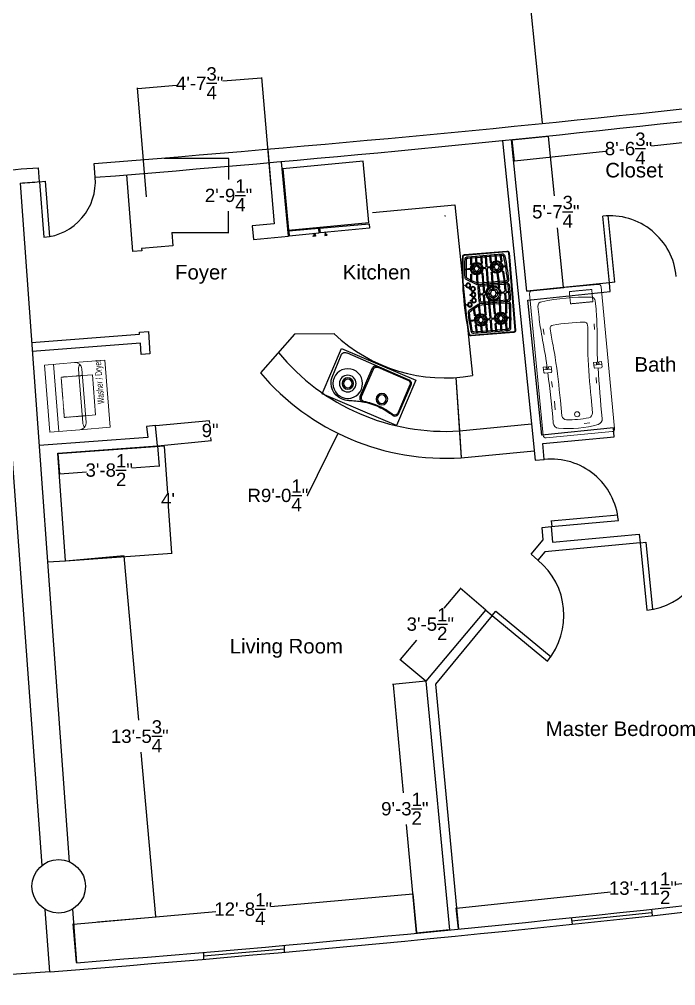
# Model space of a CAD drawing. Header units: inches. Extents: x -14704 to 14288, y -8032 to 16366.
# Drawn here: x 363.9 to 656.6, y 209.6 to 640.6 of the extents above; entities that cross this region are included whole.
import ezdxf

# ---------------------------------------------------------------- set-up
doc = ezdxf.new("R2010")
doc.units = ezdxf.units.IN
doc.header["$MEASUREMENT"] = 0
doc.linetypes.add('HIDDEN', pattern=[0.375, 0.25, -0.125])
doc.linetypes.add('HIDDEN2', pattern=[0.1875, 0.125, -0.0625])
doc.layers.add('A-U1', color=7, linetype='Continuous', lineweight=13)
doc.layers.add('A-U5', color=7, linetype='Continuous', lineweight=13)
for name, color, linetype in [('dimensions', 7, 'Continuous'), ('Floorplan', 7, 'Continuous'), ('Layer1', 96, 'Continuous')]:
    doc.layers.add(name, color=color, linetype=linetype)
doc.styles.get("Standard").update_dxf_attribs({"font": 'arial.ttf'})
doc.dimstyles.get("Standard").update_dxf_attribs({"dimtxt": 5.9375, "dimasz": 0.18, "dimexe": 0.18, "dimexo": 0.0625, "dimgap": 0.09, "dimtad": 0, "dimtih": 1, "dimtoh": 1, "dimzin": 0, "dimdsep": 46, "dimlunit": 4, "dimtxsty": 'Standard', "dimcen": 0.09, "dimadec": 0, "dimazin": 0, "dimtfac": 1, "dimtofl": 0, "dimtmove": 0, "dimatfit": 3, "dimfxl": 1, "dimtolj": 1, "dimtzin": 0, "dimarcsym": 0})

# ---------------------------------------------------------------- blocks, each defined once
blk = doc.blocks.new('*D2')
at = {"layer": 'Defpoints', "color": 0, "transparency": 16777216}
for p in [(-243.04, 8835.02), (597.09, 594.26)]:
    blk.add_point(p, dxfattribs=at)
at = {"layer": 'dimensions', "color": 0, "lineweight": -2, "transparency": 16777216}
for p, q in [((589.34, 668.54), (589.52, 668.54)), ((589.52, 668.54), (597.07, 594.44))]:
    blk.add_line(p, q, dxfattribs=at)
at = {"layer": 'dimensions', "color": 0, "transparency": 16777216}
blk.add_solid([(597.1, 594.44), (597.04, 594.44), (597.09, 594.26)], dxfattribs=at)
at = {"layer": 'dimensions', "color": 0, "transparency": 16777216, "insert": (571.74, 668.54), "char_height": 5.9375, "attachment_point": 5}
blk.add_mtext('\\A1;R690\'-3{\\H1.000000x;\\S1/2;}"', dxfattribs=at)
blk = doc.blocks.new('*D4')
at = {"layer": 'Defpoints', "color": 0, "transparency": 16777216}
for p in [(472.08, 614.46), (476.15, 565.96), (420.67, 561.31)]:
    blk.add_point(p, dxfattribs=at)
at = {"layer": 'dimensions', "color": 0, "lineweight": -2, "transparency": 16777216}
for p, q in [((471.9, 614.44), (454.7, 613)), ((476.14, 566.03), (472.07, 614.64)), ((420.67, 561.38), (416.59, 609.99)), ((416.79, 609.82), (433.99, 611.26))]:
    blk.add_line(p, q, dxfattribs=at)
at = {"layer": 'dimensions', "color": 0, "transparency": 16777216}
for points in [[(471.9, 614.47), (471.91, 614.41), (472.08, 614.46)], [(416.78, 609.85), (416.79, 609.79), (416.61, 609.81)]]:
    blk.add_solid(points, dxfattribs=at)
at = {"layer": 'dimensions', "color": 0, "transparency": 16777216, "insert": (444.34, 612.13), "char_height": 5.9375, "attachment_point": 5}
blk.add_mtext('\\A1;4\'-7{\\H1.000000x;\\S3/4;}"', dxfattribs=at)
blk = doc.blocks.new('*D6')
at = {"layer": 'Defpoints', "color": 0, "transparency": 16777216}
for p in [(351.25, 572.89), (377.54, 215.87), (293.12, 209.65)]:
    blk.add_point(p, dxfattribs=at)
at = {"layer": 'dimensions', "color": 0, "lineweight": -2, "transparency": 16777216}
for p, q in [((351.19, 572.89), (266.65, 566.66)), ((266.84, 566.5), (279.75, 391.28)), ((293.11, 209.83), (280.2, 385.04)), ((377.48, 215.86), (292.94, 209.64))]:
    blk.add_line(p, q, dxfattribs=at)
at = {"layer": 'dimensions', "color": 0, "transparency": 16777216}
for points in [[(266.87, 566.5), (266.81, 566.49), (266.83, 566.67)], [(293.14, 209.83), (293.08, 209.83), (293.12, 209.65)]]:
    blk.add_solid(points, dxfattribs=at)
at = {"layer": 'dimensions', "color": 0, "transparency": 16777216, "insert": (279.97, 388.16), "char_height": 5.9375, "attachment_point": 5}
blk.add_mtext('\\A1;29\'-10"', dxfattribs=at)
blk = doc.blocks.new('*D8')
at = {"layer": 'Defpoints', "color": 0, "transparency": 16777216}
for p in [(428.37, 578.71), (431.89, 545.52), (457.2, 545.52)]:
    blk.add_point(p, dxfattribs=at)
at = {"layer": 'Floorplan', "color": 0, "lineweight": -2, "transparency": 16777216}
for p, q in [((428.43, 578.71), (457.38, 578.71)), ((457.2, 578.53), (457.2, 569.19)), ((457.2, 545.7), (457.2, 555.03)), ((431.96, 545.52), (457.38, 545.52))]:
    blk.add_line(p, q, dxfattribs=at)
at = {"layer": 'Floorplan', "color": 0, "transparency": 16777216}
for points in [[(457.17, 578.53), (457.23, 578.53), (457.2, 578.71)], [(457.17, 545.7), (457.23, 545.7), (457.2, 545.52)]]:
    blk.add_solid(points, dxfattribs=at)
at = {"layer": 'Floorplan', "color": 0, "transparency": 16777216, "insert": (457.2, 562.11), "char_height": 5.9375, "attachment_point": 5}
blk.add_mtext('\\A1;2\'-9{\\H1.000000x;\\S1/4;}"', dxfattribs=at)
blk = doc.blocks.new('A$C21662515')
for p, q in [((0, 30.75), (0, 1.25)), ((1.26, 32), (64.74, 32)), ((66, 30.75), (66, 1.25)), ((22.25, 25.88), (24.78, 25.96)), ((28.86, 25.84), (28.86, 28.69)), ((31.54, 29.05), (29.21, 29.05)), ((30.34, 25.49), (30.34, 29.05)), ((31.54, 27.8), (30.34, 27.8)), ((30.34, 27.33), (35.32, 27.52)), ((31.54, 26.73), (30.34, 26.73)), ((31.54, 27.8), (31.54, 29.05)), ((31.54, 25.49), (31.54, 26.73)), ((46.07, 27.31), (48.6, 27.39)), ((55.06, 28.84), (58.73, 28.84)), ((9.2, 22.87), (16.01, 22.87)), ((31.54, 25.49), (29.21, 25.49)), ((4.74, 18.76), (4.91, 21.29)), ((9.2, 9.13), (16.01, 9.13)), ((12.09, 6.41), (15.99, 6.44)), ((22.27, 6.14), (24.8, 6.06)), ((28.86, 6.16), (28.86, 3.31)), ((31.54, 6.51), (29.21, 6.51)), ((30.34, 6.51), (30.34, 2.95)), ((31.54, 5.27), (30.34, 5.27)), ((30.34, 4.67), (35.32, 4.48)), ((31.54, 6.51), (31.54, 5.27)), ((46.07, 4.68), (48.6, 4.6)), ((1.26, 0), (64.74, 0)), ((31.54, 2.95), (29.21, 2.95)), ((31.54, 4.2), (30.34, 4.2)), ((31.54, 4.2), (31.54, 2.95)), ((55.06, 3.16), (58.73, 3.16))]:
    blk.add_line(p, q)
at = {"linetype": 'HIDDEN'}
for p, q in [((58.52, 27.75), (64, 27.75)), ((58.52, 17.73), (58.52, 27.75)), ((64, 27.75), (64, 17.73)), ((64, 17.73), (58.52, 17.73))]:
    blk.add_line(p, q, dxfattribs=at)
blk.add_circle((9.21, 15.97), 1.15)
for centre, radius, start, end in [((1.26, 30.74), 1.26, 90, 179.5633), ((64.74, 30.74), 1.26, 0.4367, 90), ((6.34, 24.37), 2.59, 90.4416, 169.0016), ((11.14, 494.68), 467.75, 269.4096, 272.1707), ((29.21, 28.69), 0.353, 90, 180), ((29.97, 127.7), 100.32, 273.056, 276.1805), ((107.65, -708.29), 739.29, 94.75855, 95.19077), ((58.82, -154.14), 183.02, 91.1783, 93.916), ((58.73, 26.88), 1.96, 2.8897, 90), ((-51.76, 16), 112.98, 354.4233, 5.5767), ((53.09, 16), 50.08, 169.8017, 190.1983), ((9.25, 20.81), 2.06, 91.2589, 174.5943), ((16.01, 415.6), 392.73, 270, 272.8146), ((29.21, 25.84), 0.353, 180, 270), ((31.12, 108.79), 85.55, 272.7979, 276.5306), ((54.35, -94.1), 118.67, 92.9294, 96.5306), ((48.36, 22.92), 1.49, 359.5148, 92.9294), ((-72.87, 16), 122.91, 356.7774, 3.2226), ((51.97, 16), 45.05, 173.6176, 186.3824), ((9.25, 11.19), 2.06, 185.4057, 268.7411), ((16.01, -383.6), 392.73, 87.1854, 90), ((31.12, -76.79), 85.55, 83.4694, 87.2021), ((48.36, 9.08), 1.49, 267.0706, 0.4852), ((6.34, 7.63), 2.59, 190.9984, 269.5584), ((11.14, -462.68), 467.75, 87.8293, 90.5904), ((29.21, 6.16), 0.353, 90, 180), ((29.97, -95.7), 100.32, 83.8195, 86.944), ((54.35, 126.1), 118.67, 263.4694, 267.0706), ((58.73, 5.12), 1.96, 270, 357.1103), ((1.26, 1.26), 1.26, 180.4367, 270), ((29.21, 3.31), 0.353, 180, 270), ((107.65, 740.29), 739.29, 264.80923, 265.24145), ((58.82, 186.14), 183.02, 266.084, 268.8217), ((64.74, 1.26), 1.26, 270, 359.5633)]:
    blk.add_arc(centre, radius, start, end)
at = {"flags": 8}
for tag, p in [('MATERIAL', (33, 15.99)), ('PRODUCT', (33, 16)), ('TRADENAME', (33, 16)), ('MODELNUMBER', (33, 16))]:
    blk.add_attdef(tag, p, '', height=0.001, dxfattribs=at)
blk = doc.blocks.new('A$C4D583787')
for p, q in [((0, 21.98), (0, 0)), ((36.01, 21.98), (0, 21.98)), ((36.01, 0), (36.01, 21.98)), ((2.35, 19.95), (2.35, 19.95)), ((17.23, 19.96), (17.23, 19.96)), ((21.33, 19.96), (21.33, 19.96)), ((25.42, 19.96), (25.42, 19.96)), ((29.67, 19.96), (29.67, 19.96)), ((1.12, 13.39), (1.03, 2.85)), ((16.05, 16.05), (16.05, 2.84)), ((16.64, 16.28), (16.64, 2.97)), ((34.38, 2.93), (34.38, 16.66)), ((34.76, 2.93), (34.76, 16.67)), ((0, 0), (36.01, 0)), ((3.07, 0.89), (32.75, 1.03)), ((18.09, 1.44), (32.77, 1.42))]:
    blk.add_line(p, q)
for centre, radius in [((8.66, 13.34), 6.61), ((8.66, 13.34), 3.72), ((8.66, 13.34), 2.56), ((8.66, 13.34), 1.91), ((25.42, 13.77), 2.56), ((25.42, 13.77), 1.91)]:
    blk.add_circle(centre, radius)
for centre, radius, start, end in [((8.88, 12.96), 7.77, 90.99, 176.8361), ((8.99, 13.16), 7.57, 66.1056, 91.8117), ((29.89, 65.74), 49.02, 248.6587, 255.8378), ((18.58, 16.16), 2.53, 140.1304, 182.5301), ((17.71, 16.67), 1.54, 76.9285, 133.9141), ((18.36, 16.15), 1.72, 137.3475, 175.611), ((18.09, 16.39), 1.37, 84.7764, 137.3475), ((24.66, 47.13), 29.7, 256.8457, 271.4733), ((25.31, 57.69), 40.56, 259.9368, 270.0782), ((25.32, 45.35), 28.23, 270.0862, 285.4435), ((24.63, 48.1), 30.67, 271.485, 285.5278), ((33.28, 17.07), 1.55, 54.813, 106.4991), ((32.92, 16.78), 1.36, 54.4715, 93.6546), ((32.79, 16.59), 1.6, 2.397, 54.4715), ((32.76, 16.89), 2.01, 353.6673, 45.7261), ((2.8, 2.65), 1.78, 173.4898, 230.5256), ((3.07, 3.66), 2.77, 239.4603, 270.0149), ((17.8, 2.71), 1.75, 175.5853, 268.6905), ((18.05, 2.86), 1.42, 175.3421, 271.514), ((32.85, 3.27), 2.24, 267.6645, 305.8974), ((32.8, 3), 1.58, 268.8065, 357.615), ((32.89, 2.83), 1.88, 312.759, 3.0501)]:
    blk.add_arc(centre, radius, start, end)
at = {"flags": 8}
for tag in ['MATERIAL', 'PRODUCT', 'TRADENAME', 'MODELNUMBER']:
    blk.add_attdef(tag, (18, 10.99), '', height=0.001, dxfattribs=at)
blk = doc.blocks.new('Cooktop')
at = {"color": 1}
for p, q in [((616.9, -570.9), (623.7, -570.5)), ((616.9, -571.9), (623.6, -571.5)), ((617.5, -570.9), (617.5, -569.8)), ((628.7, -566.8), (628.7, -573.9)), ((629.7, -566.8), (629.7, -573.9)), ((634.5, -569.7), (645.2, -569)), ((634.7, -570.7), (645.3, -570)), ((644.4, -568), (644.4, -569.1)), ((644.4, -570.1), (644.4, -575.3)), ((646.8, -569), (654.4, -569)), ((646.8, -570), (654.4, -570)), ((655.4, -564.8), (655.4, -564.8)), ((655.4, -568), (655.4, -565.5)), ((655.4, -579.1), (655.4, -571)), ((656.4, -568), (656.4, -565.4)), ((656.4, -579.1), (656.4, -571)), ((664.8, -569), (657.4, -569)), ((664.8, -570), (657.4, -570)), ((677.1, -570.7), (666.6, -570)), ((677.3, -569.7), (666.7, -569)), ((667.4, -568), (667.4, -569.1)), ((667.4, -570.1), (667.4, -575.3)), ((682.2, -566.8), (682.2, -573.9)), ((683.2, -566.8), (683.2, -573.9)), ((695, -570.9), (688.1, -570.4)), ((694.9, -571.9), (688.2, -571.4)), ((694.3, -570.8), (694.3, -569.7)), ((616.9, -576.4), (626.7, -576)), ((616.9, -577.4), (626.8, -577)), ((616.9, -581.6), (624, -581.6)), ((617.5, -576.4), (617.5, -571.9)), ((617.5, -581.6), (617.5, -577.4)), ((628.7, -578.8), (628.7, -585.4)), ((629.7, -578.8), (629.7, -585.4)), ((633.1, -575.7), (645.2, -575.3)), ((633.1, -576.7), (645.3, -576.3)), ((634.6, -581.6), (645.3, -581.6)), ((644.4, -576.3), (644.4, -581.6)), ((646.8, -581.6), (652.8, -581.6)), ((647, -575.3), (650.5, -575.3)), ((647, -576.3), (650.5, -576.3)), ((664.9, -581.6), (658.7, -581.6)), ((664.8, -575.3), (661.3, -575.3)), ((664.8, -576.3), (661.3, -576.3)), ((678.7, -575.7), (666.6, -575.2)), ((678.7, -576.7), (666.6, -576.2)), ((677.3, -581.6), (666.6, -581.6)), ((667.4, -576.3), (667.4, -581.6)), ((682.2, -578.8), (682.2, -585.4)), ((683.2, -578.8), (683.2, -585.4)), ((695, -576.3), (685.1, -576)), ((694.9, -577.3), (685.1, -577)), ((695, -581.6), (687.9, -581.6)), ((694.3, -576.3), (694.3, -571.8)), ((694.3, -581.6), (694.3, -577.3)), ((616.9, -582.6), (624, -582.6)), ((616.9, -586.4), (627.7, -586.4)), ((616.9, -587.4), (627.7, -587.4)), ((616.9, -591.2), (624, -591.2)), ((617.5, -586.4), (617.5, -582.6)), ((617.5, -591.2), (617.5, -587.4)), ((628.7, -588.4), (628.7, -594.7)), ((629.7, -588.4), (629.7, -594.7)), ((630.7, -586.4), (645.3, -586.4)), ((630.7, -587.4), (645.3, -587.4)), ((634.6, -582.6), (645.3, -582.6)), ((634.6, -591.2), (645.3, -591.2)), ((644.4, -582.6), (644.4, -586.4)), ((644.4, -587.4), (644.4, -591.2)), ((646.8, -582.6), (652.8, -582.6)), ((646.8, -586.4), (650.9, -586.4)), ((646.8, -587.4), (652, -587.4)), ((646.8, -591.2), (654.4, -591.2)), ((655.4, -590.2), (655.4, -585)), ((656.4, -590.2), (656.4, -584.9)), ((664.9, -591.2), (657.4, -591.2)), ((664.9, -582.6), (658.7, -582.6)), ((664.9, -587.4), (659.5, -587.4)), ((664.9, -586.4), (660.6, -586.4)), ((677.3, -582.6), (666.6, -582.6)), ((681.2, -586.4), (666.6, -586.4)), ((681.2, -587.4), (666.6, -587.4)), ((677.3, -591.2), (666.6, -591.2)), ((667.4, -582.6), (667.4, -586.4)), ((667.4, -587.4), (667.4, -591.2)), ((682.2, -588.4), (682.2, -594.7)), ((683.2, -588.4), (683.2, -594.7)), ((695, -586.3), (684.2, -586.4)), ((695, -587.3), (684.2, -587.4)), ((695, -582.6), (687.9, -582.6)), ((695, -591.1), (687.9, -591.1)), ((694.3, -586.3), (694.3, -582.6)), ((694.3, -591.1), (694.3, -587.3)), ((616.9, -592.2), (624, -592.2)), ((616.9, -596.4), (626.7, -596.7)), ((616.9, -597.4), (626.8, -597.7)), ((617, -601.6), (624, -602.2)), ((617.5, -596.4), (617.5, -592.2)), ((617.5, -601.7), (617.5, -597.4)), ((628.7, -599.6), (628.7, -608.6)), ((629.7, -599.6), (629.7, -608.6)), ((631.6, -597.9), (645.3, -598.3)), ((631.7, -596.9), (645.3, -597.3)), ((634.6, -592.2), (645.3, -592.2)), ((644.1, -598.3), (641.2, -603.2)), ((644.4, -592.2), (644.4, -597.3)), ((646.8, -592.2), (654.4, -592.2)), ((655.4, -596.6), (655.4, -593.2)), ((656.4, -596.6), (656.4, -593.2)), ((664.9, -592.2), (657.4, -592.2)), ((677.3, -592.2), (666.6, -592.2)), ((680.2, -596.8), (666.6, -597.3)), ((680.3, -597.8), (666.6, -598.3)), ((667.4, -592.2), (667.4, -597.3)), ((667.8, -598.3), (670.6, -603.2)), ((682.2, -599.6), (682.2, -608.5)), ((683.2, -599.6), (683.2, -608.5)), ((694.9, -596.3), (685.1, -596.7)), ((695, -597.3), (685.1, -597.7)), ((695, -592.1), (687.9, -592.1)), ((694.9, -601.6), (687.9, -602.2)), ((694.3, -596.4), (694.3, -592.1)), ((694.3, -601.7), (694.3, -597.4)), ((616.9, -602.6), (623.9, -603.2)), ((617.5, -605.5), (617.5, -602.7)), ((641.8, -604.3), (634.8, -603.7)), ((641.9, -603.3), (634.9, -602.7)), ((640.7, -604.2), (638.7, -607.7)), ((670, -603.3), (677, -602.7)), ((670, -604.3), (677.1, -603.7)), ((671.2, -604.2), (673.2, -607.6)), ((695, -602.6), (688, -603.2)), ((694.3, -605.4), (694.3, -602.7))]:
    blk.add_line(p, q, dxfattribs=at)
for points in [[(698.3, -608.5), (698.3, -564.3, 0.414214), (696.3, -562.3), (615.5, -562.3, 0.414214), (613.5, -564.3), (613.5, -608.6, 0.381435), (615.3, -610.6, 0.057281), (696.6, -610.5, 0.380724)], [(697.8, -608.5), (697.8, -564.3, 0.414214), (696.3, -562.8), (615.5, -562.8, 0.414214), (614, -564.3), (614, -608.6, 0.381435), (615.4, -610.1, 0.057281), (696.5, -610, 0.380724)], [(637.2, -609.9, -0.013142), (618.7, -608.5, -0.38399), (616, -605.5), (616, -569.8, -0.383444), (618.7, -566.8, -0.016666), (642.8, -565, -0.425693), (645.9, -568), (645.9, -597.3, -0.131778), (645.5, -598.8), (640, -608.4, -0.281855)], [(648.9, -564.9, 0.407689), (645.9, -567.9), (645.9, -594.3, 0.414214), (648.9, -597.3), (662.9, -597.3, 0.414214), (665.9, -594.3), (665.9, -567.8, 0.409349), (663, -564.8, 0.009741)], [(674.7, -609.9, 0.013142), (693.2, -608.4, 0.38399), (695.8, -605.4), (695.8, -569.7, 0.383444), (693.1, -566.8, 0.016666), (669, -565, 0.425693), (665.9, -568), (665.9, -597.3, 0.131778), (666.3, -598.8), (671.9, -608.4, 0.281855)]]:
    blk.add_lwpolyline(points, format="xyb", close=True, dxfattribs=at)
for points in [[(655.4, -566.3, 0.004527), (648.9, -566.4, 0.407689), (647.4, -567.9), (647.4, -569)], [(664.4, -569), (664.4, -567.8, 0.409349), (662.9, -566.3, 0.004521), (656.4, -566.3, 0.004521)], [(647.4, -592.2), (647.4, -594.3, 0.414214), (648.9, -595.8), (655.4, -595.8)], [(656.4, -595.8), (662.9, -595.8, 0.414214), (664.4, -594.3), (664.4, -592.2)]]:
    blk.add_lwpolyline(points, format="xyb", dxfattribs=at)
for points in [[(647.4, -570), (647.4, -575.3)], [(664.4, -575.3), (664.4, -570)], [(647.4, -576.3), (647.4, -581.6)], [(664.4, -581.6), (664.4, -576.3)], [(647.4, -582.6), (647.4, -586.4)], [(647.4, -587.4), (647.4, -591.2)], [(664.4, -586.4), (664.4, -582.6)], [(664.4, -591.2), (664.4, -587.4)]]:
    blk.add_lwpolyline(points, dxfattribs=at)
for points in [[(645.3, -610.6), (646.4, -610.6), (646.4, -609.7), (645.3, -609.7)], [(645.8, -610.3), (646, -610.3), (646, -609.7), (645.8, -609.7)], [(649.4, -606.1), (650.5, -606.1), (650.5, -605.2), (649.4, -605.2)], [(649.9, -605.8), (650.1, -605.8), (650.1, -605.2), (649.9, -605.2)], [(655.5, -606.1), (656.5, -606.1), (656.5, -605.2), (655.5, -605.2)], [(656, -605.8), (656.1, -605.8), (656.1, -605.2), (656, -605.2)], [(661.5, -606.1), (662.6, -606.1), (662.6, -605.2), (661.5, -605.2)], [(662, -605.8), (662.1, -605.8), (662.1, -605.2), (662, -605.2)], [(665.5, -610.7), (666.5, -610.7), (666.5, -609.8), (665.5, -609.8)], [(666, -610.4), (666.1, -610.4), (666.1, -609.8), (666, -609.8)]]:
    blk.add_lwpolyline(points, close=True, dxfattribs=at)
for centre, radius in [((629.2, -576.4), 2.49), ((655.8, -582), 2.98), ((682.7, -576.3), 2.49), ((629.2, -597.2), 2.49), ((650, -602.7), 2.47), ((650, -602.7), 1.97), ((650, -602.7), 1.85), ((656, -602.7), 2.47), ((656, -602.7), 1.97), ((656, -602.7), 1.85), ((662, -602.7), 2.47), ((662, -602.7), 1.97), ((662, -602.7), 1.85), ((682.7, -597.2), 2.49), ((645.9, -607.2), 2.47), ((645.9, -607.2), 1.97), ((645.9, -607.2), 1.85), ((666, -607.3), 2.47), ((666, -607.3), 1.97), ((666, -607.3), 1.85)]:
    blk.add_circle(centre, radius, dxfattribs=at)
for centre, radius, start, end in [((616.9, -571.4), 0.5, 93.802, 273.802), ((619, -569.8), 1.5, 96.0838, 180), ((657.1, -927.1), 360.8, 94.5196, 96.0838), ((629.2, -576.4), 6.49, 94.4161, 178.2212), ((623.7, -571), 0.504, 266.377, 101.2269), ((629.2, -576.4), 5.49, 95.222, 177.484), ((629.2, -566.8), 0.5, 0, 180), ((657.1, -927.1), 360.8, 92.2646, 94.3603), ((629.2, -576.4), 6.49, 6.3047, 85.5839), ((629.2, -576.4), 5.49, 7.042, 84.778), ((634.6, -570.2), 0.502, 88.137, 279.4669), ((642.9, -568), 1.5, 0.0282, 92.2646), ((645.2, -569.5), 0.5, 273.802, 93.802), ((646.8, -569.5), 0.5, 90, 270), ((654.4, -568), 1, 270, 0.0277), ((654.4, -571), 1, 0.0282, 90), ((655.9, -565.5), 0.5, 356.9728, 179.9718), ((657.4, -568), 1, 180.0282, 270), ((657.4, -571), 1, 90, 180.0282), ((664.8, -569.5), 0.5, 270, 90), ((666.6, -569.5), 0.5, 86.2544, 266.2544), ((668.9, -568), 1.5, 87.7917, 180.0282), ((655.1, -927.1), 360.8, 85.696, 87.7917), ((682.7, -576.3), 6.49, 94.4724, 173.7516), ((677.2, -570.2), 0.502, 260.5894, 91.9194), ((682.7, -576.3), 5.49, 95.2783, 173.0143), ((682.7, -566.8), 0.5, 0.0563, 180.0563), ((655.1, -927.1), 360.8, 83.9725, 85.5368), ((682.7, -576.3), 6.49, 1.8351, 85.6403), ((682.7, -576.3), 5.49, 2.5724, 84.8343), ((688.2, -570.9), 0.504, 78.8294, 273.6794), ((692.8, -569.8), 1.5, 0.0563, 83.9725), ((694.9, -571.4), 0.5, 266.2544, 86.2544), ((616.9, -576.9), 0.5, 92.263, 272.263), ((616.9, -582.1), 0.5, 90, 270), ((629.2, -576.4), 6.49, 187.053, 265.5839), ((629.2, -576.4), 5.49, 187.9274, 264.778), ((624, -582.1), 0.5, 270, 90), ((629.2, -576.4), 3.97, 97.2291, 175.6485), ((629.2, -576.4), 3.97, 190.1061, 262.7709), ((629.2, -576.4), 3.97, 277.2291, 82.7709), ((629.2, -576.4), 6.49, 274.4161, 357.4743), ((629.2, -576.4), 5.49, 275.222, 356.5999), ((634.6, -582.1), 0.5, 90, 270.0007), ((645.2, -575.8), 0.5, 272.263, 92.263), ((645.3, -582.1), 0.5, 270, 90), ((646.8, -582.1), 0.5, 90, 270), ((647, -575.8), 0.5, 90, 270), ((655.8, -582), 7.75, 92.4294, 176.8356), ((655.8, -582), 6.56, 92.8668, 176.2589), ((650.5, -575.8), 0.5, 270, 90), ((655.8, -582), 4.74, 93.9543, 174.8241), ((655.8, -582), 7.75, 3.1644, 85.03), ((655.8, -582), 6.56, 3.7411, 84.1172), ((655.8, -582), 4.74, 5.1759, 81.8423), ((661.3, -575.8), 0.5, 90, 270), ((664.8, -575.8), 0.5, 270, 90), ((664.9, -582.1), 0.5, 270, 90), ((666.6, -575.7), 0.5, 87.7934, 267.7934), ((666.6, -582.1), 0.5, 90.0563, 270.0563), ((682.7, -576.3), 6.49, 182.5821, 265.6403), ((682.7, -576.3), 5.49, 183.4565, 264.8343), ((677.3, -582.1), 0.5, 270.0557, 90.0563), ((682.7, -576.3), 3.97, 97.2855, 262.8272), ((682.7, -576.3), 3.97, 4.4079, 82.8272), ((682.7, -576.3), 3.97, 277.2855, 349.9502), ((682.7, -576.3), 6.49, 274.4724, 353.0033), ((682.7, -576.3), 5.49, 275.2783, 352.1289), ((687.9, -582.1), 0.5, 90.0563, 270.0563), ((695, -576.8), 0.5, 267.7934, 87.7934), ((695, -582.1), 0.5, 270.0563, 90.0563), ((616.9, -586.9), 0.5, 90, 270), ((616.9, -591.7), 0.5, 90, 270), ((629.2, -597.2), 6.49, 94.4161, 174.5223), ((629.2, -597.2), 5.49, 95.222, 173.8749), ((624, -591.7), 0.5, 270, 90), ((627.7, -585.4), 1, 270, 360), ((627.7, -588.4), 1, 0, 90.0007), ((630.7, -585.4), 1, 180, 270), ((630.7, -588.4), 1, 90.0007, 180), ((629.2, -597.2), 6.49, 1.623, 85.5839), ((629.2, -597.2), 5.49, 2.2703, 84.778), ((634.6, -591.7), 0.5, 90, 270.0007), ((645.3, -586.9), 0.5, 270, 90), ((645.3, -591.7), 0.5, 270, 90), ((646.8, -586.9), 0.5, 90, 270), ((646.8, -591.7), 0.5, 90, 270), ((655.8, -582), 7.75, 184.2334, 267.627), ((655.8, -582), 6.56, 185.0058, 267.1895), ((655.8, -582), 4.74, 186.9291, 266.102), ((654.4, -590.2), 1, 270, 0.0282), ((655.8, -582), 6.56, 275.9391, 354.9942), ((655.8, -582), 4.74, 278.214, 353.0709), ((655.8, -582), 7.75, 275.0263, 316.1888), ((657.4, -590.2), 1, 180.0282, 270), ((655.8, -582), 7.75, 325.7181, 355.7666), ((664.9, -586.9), 0.5, 270, 90), ((664.9, -591.7), 0.5, 270, 90), ((666.6, -586.9), 0.5, 90.0563, 270.0563), ((666.6, -591.7), 0.5, 90.0563, 270.0563), ((682.7, -597.2), 6.49, 94.4724, 178.4333), ((682.7, -597.2), 5.49, 95.2783, 177.786), ((677.3, -591.7), 0.5, 270.0557, 90.0563), ((681.2, -585.4), 1, 270.0563, 0.0563), ((681.2, -588.4), 1, 0.0563, 90.0557), ((684.2, -585.4), 1, 180.0563, 270.0563), ((684.2, -588.4), 1, 90.0557, 180.0563), ((682.7, -597.2), 6.49, 5.5341, 85.6403), ((682.7, -597.2), 5.49, 6.1814, 84.8343), ((687.9, -591.6), 0.5, 90.0563, 270.0563), ((695, -586.8), 0.5, 270.0563, 90.0563), ((695, -591.6), 0.5, 270.0563, 90.0563), ((616.9, -596.9), 0.5, 88.0726, 268.0726), ((616.9, -602.1), 0.5, 85.4962, 265.4962), ((629.2, -597.2), 6.49, 183.3549, 265.5839), ((629.2, -597.2), 5.49, 184.3198, 264.778), ((629.2, -597.2), 3.97, 186.7255, 262.7709), ((629.2, -597.2), 3.97, 97.2291, 172.2641), ((629.2, -597.2), 3.97, 3.8812, 82.7709), ((629.2, -597.2), 3.97, 277.2291, 349.4211), ((629.2, -597.2), 6.49, 274.4161, 352.7918), ((629.2, -597.2), 5.49, 275.222, 351.8268), ((643, -597.2), 1.5, 357.4937, 358.1008), ((645.3, -597.8), 0.5, 268.0726, 88.0726), ((654.4, -593.2), 1, 0.0282, 90), ((655.9, -596.6), 0.5, 180.0282, 3.0272), ((657.4, -593.2), 1, 90, 180.0282), ((666.6, -597.8), 0.5, 91.9837, 271.9837), ((668.9, -597.2), 1.5, 181.9555, 182.5626), ((682.7, -597.2), 6.49, 187.2646, 265.6403), ((682.7, -597.2), 5.49, 188.2295, 264.8343), ((682.7, -597.2), 3.97, 97.2855, 176.1752), ((682.7, -597.2), 3.97, 190.6352, 262.8272), ((682.7, -597.2), 3.97, 7.7922, 82.8272), ((682.7, -597.2), 6.49, 274.4724, 356.7015), ((682.7, -597.2), 5.49, 275.2783, 355.7365), ((682.7, -597.2), 3.97, 277.2855, 353.3309), ((695, -596.8), 0.5, 271.9837, 91.9837), ((695, -602.1), 0.5, 274.5601, 94.5601), ((619, -605.5), 1.5, 180, 264.0252), ((655.5, -257.1), 351.8, 264.0252, 265.6288), ((624, -602.7), 0.5, 265.4962, 85.4962), ((629.2, -608.6), 0.5, 180, 0), ((655.5, -257.1), 351.8, 265.7921, 267.0369), ((634.8, -603.2), 0.5, 85.4962, 265.4962), ((637.4, -606.9), 1.5, 267.0369, 330), ((641.9, -603.8), 0.5, 265.4962, 85.4962), ((670, -603.8), 0.5, 94.5601, 274.5601), ((674.5, -606.9), 1.5, 210.0563, 273.0195), ((656, -257.1), 351.8, 273.0195, 274.2642), ((677, -603.2), 0.5, 274.5601, 94.5601), ((682.7, -608.5), 0.5, 180.0563, 0.0563), ((656, -257.1), 351.8, 274.4275, 276.0312), ((687.9, -602.7), 0.5, 94.5601, 274.5601), ((692.8, -605.4), 1.5, 276.0312, 0.0563)]:
    blk.add_arc(centre, radius, start, end, dxfattribs=at)
blk = doc.blocks.new('fridge')
at = {"color": 1}
for points, elevation in [([(-1899.78, -329.93), (-1899.78, -331.93), (-1921.78, -331.93), (-1921.78, -329.93)], -0.01), ([(-1901.63, -328.61), (-1902.63, -328.61), (-1902.63, -328.93), (-1901.63, -328.93)], -0.02), ([(-1901.78, -329.93), (-1901.78, -328.93), (-1902.1, -328.93), (-1902.1, -329.93)], -0.01), ([(-1899.29, -329.93), (-1899.29, -331.93), (-1885.78, -331.93), (-1885.78, -329.93)], -0.01), ([(-1897.43, -328.61), (-1896.43, -328.61), (-1896.43, -328.93), (-1897.43, -328.93)], -0.02), ([(-1897.29, -329.93), (-1897.29, -328.93), (-1896.96, -328.93), (-1896.96, -329.93)], -0.01), ([(-1885.78, -359.93), (-1885.78, -332.43), (-1921.78, -332.43), (-1921.78, -359.93)], -0.02)]:
    blk.add_lwpolyline(points, close=True, dxfattribs=dict(at, elevation=elevation))
blk = doc.blocks.new('*D27')
at = {"layer": 'Defpoints', "color": 0, "transparency": 16777216}
for p in [(425.54, 450.44), (381.07, 447.07), (426.24, 441.29)]:
    blk.add_point(p, dxfattribs=at)
at = {"layer": 'Layer1', "color": 0, "lineweight": -2, "transparency": 16777216}
for p, q in [((425.55, 450.38), (426.25, 441.11)), ((381.07, 447.01), (381.77, 437.74)), ((426.06, 441.27), (414.14, 440.37)), ((381.94, 437.93), (393.85, 438.83))]:
    blk.add_line(p, q, dxfattribs=at)
at = {"layer": 'Layer1', "color": 0, "transparency": 16777216}
for points in [[(426.05, 441.3), (426.06, 441.24), (426.24, 441.29)], [(381.94, 437.96), (381.94, 437.9), (381.76, 437.92)]]:
    blk.add_solid(points, dxfattribs=at)
at = {"layer": 'Layer1', "color": 0, "transparency": 16777216, "insert": (404, 439.6), "char_height": 5.9375, "attachment_point": 5}
blk.add_mtext('\\A1;3\'-8{\\H1.000000x;\\S1/2;}"', dxfattribs=at)
blk = doc.blocks.new('*D28')
at = {"layer": 'Defpoints', "color": 0, "transparency": 16777216}
for p in [(381.07, 447.01), (431.89, 402.47), (384.43, 399.13)]:
    blk.add_point(p, dxfattribs=at)
at = {"layer": 'Layer1', "color": 0, "lineweight": -2, "transparency": 16777216}
for p, q in [((381.13, 447.01), (428.71, 450.36)), ((428.54, 450.16), (430, 429.46)), ((431.88, 402.65), (430.43, 423.35)), ((384.5, 399.14), (432.07, 402.48))]:
    blk.add_line(p, q, dxfattribs=at)
at = {"layer": 'Layer1', "color": 0, "transparency": 16777216}
for points in [[(428.57, 450.17), (428.51, 450.16), (428.53, 450.34)], [(431.91, 402.65), (431.85, 402.64), (431.89, 402.47)]]:
    blk.add_solid(points, dxfattribs=at)
at = {"layer": 'Layer1', "color": 0, "transparency": 16777216, "insert": (430.21, 426.41), "char_height": 5.938, "attachment_point": 5}
blk.add_mtext("\\A1;4'", dxfattribs=at)
blk = doc.blocks.new('*D29')
at = {"layer": 'Defpoints', "color": 0, "transparency": 16777216}
for p in [(424.68, 459.42), (449.44, 452.74), (425.54, 450.44)]:
    blk.add_point(p, dxfattribs=at)
at = {"layer": 'Layer1', "color": 0, "lineweight": -2, "transparency": 16777216}
for p, q in [((424.74, 459.42), (448.75, 461.74)), ((448.59, 461.54), (448.7, 460.35)), ((425.61, 450.45), (449.62, 452.76)), ((449.42, 452.92), (449.31, 454.11))]:
    blk.add_line(p, q, dxfattribs=at)
at = {"layer": 'Layer1', "color": 0, "transparency": 16777216}
for points in [[(448.62, 461.54), (448.56, 461.54), (448.57, 461.72)], [(449.45, 452.92), (449.39, 452.92), (449.44, 452.74)]]:
    blk.add_solid(points, dxfattribs=at)
at = {"layer": 'Layer1', "color": 0, "transparency": 16777216, "insert": (449, 457.23), "char_height": 5.938, "attachment_point": 5}
blk.add_mtext('\\A1;9"', dxfattribs=at)
blk = doc.blocks.new('*D30')
at = {"layer": 'Defpoints', "color": 0, "transparency": 16777216}
for p in [(545.25, 345.42), (541.08, 233.09), (555.82, 234.49)]:
    blk.add_point(p, dxfattribs=at)
at = {"layer": 'Layer1', "color": 0, "lineweight": -2, "transparency": 16777216}
for p, q in [((545.19, 345.41), (530.34, 344)), ((530.54, 343.84), (535.13, 295.65)), ((541.07, 233.27), (536.48, 281.46)), ((555.76, 234.49), (540.91, 233.07))]:
    blk.add_line(p, q, dxfattribs=at)
at = {"layer": 'Layer1', "color": 0, "transparency": 16777216}
for points in [[(530.57, 343.84), (530.51, 343.83), (530.52, 344.02)], [(541.1, 233.27), (541.04, 233.27), (541.08, 233.09)]]:
    blk.add_solid(points, dxfattribs=at)
at = {"layer": 'Layer1', "color": 0, "transparency": 16777216, "insert": (535.8, 288.55), "char_height": 5.9375, "attachment_point": 5}
blk.add_mtext('\\A1;9\'-3{\\H1.000000x;\\S1/2;}"', dxfattribs=at)
blk = doc.blocks.new('*D31')
at = {"layer": 'Defpoints', "color": 0, "transparency": 16777216}
for p in [(539.58, 250.48), (541.1, 233.27), (389.41, 219.87)]:
    blk.add_point(p, dxfattribs=at)
at = {"layer": 'Layer1', "color": 0, "lineweight": -2, "transparency": 16777216}
for p, q in [((539.4, 250.46), (475.99, 244.86)), ((541.09, 233.33), (539.56, 250.66)), ((388.06, 237.1), (451.47, 242.7)), ((389.4, 219.94), (387.87, 237.26))]:
    blk.add_line(p, q, dxfattribs=at)
at = {"layer": 'Layer1', "color": 0, "transparency": 16777216}
for points in [[(539.4, 250.49), (539.4, 250.43), (539.58, 250.48)], [(388.06, 237.13), (388.07, 237.07), (387.89, 237.08)]]:
    blk.add_solid(points, dxfattribs=at)
at = {"layer": 'Layer1', "color": 0, "transparency": 16777216, "insert": (463.73, 243.78), "char_height": 5.9375, "attachment_point": 5}
blk.add_mtext('\\A1;12\'-8{\\H1.000000x;\\S1/4;}"', dxfattribs=at)
blk = doc.blocks.new('*D32')
at = {"layer": 'Defpoints', "color": 0, "transparency": 16777216}
for p in [(725.26, 262.15), (726.26, 252.9), (559.68, 234.87)]:
    blk.add_point(p, dxfattribs=at)
at = {"layer": 'Layer1', "color": 0, "lineweight": -2, "transparency": 16777216}
for p, q in [((725.08, 262.13), (656.45, 254.7)), ((726.26, 252.97), (725.24, 262.33)), ((558.85, 244.14), (627.49, 251.56)), ((559.67, 234.93), (558.66, 244.29))]:
    blk.add_line(p, q, dxfattribs=at)
at = {"layer": 'Layer1', "color": 0, "transparency": 16777216}
for points in [[(725.08, 262.16), (725.09, 262.1), (725.26, 262.15)], [(558.85, 244.17), (558.86, 244.11), (558.67, 244.12)]]:
    blk.add_solid(points, dxfattribs=at)
at = {"layer": 'Layer1', "color": 0, "transparency": 16777216, "insert": (641.97, 253.13), "char_height": 5.9375, "attachment_point": 5}
blk.add_mtext('\\A1;13\'-11{\\H1.000000x;\\S1/2;}"', dxfattribs=at)
blk = doc.blocks.new('*D34')
at = {"layer": 'Defpoints', "color": 0, "transparency": 16777216}
for p in [(583.41, 586.89), (590.18, 519.38), (606.52, 521.02)]:
    blk.add_point(p, dxfattribs=at)
at = {"layer": 'Layer1', "color": 0, "lineweight": -2, "transparency": 16777216}
for p, q in [((583.47, 586.89), (599.93, 588.54)), ((599.77, 588.35), (602.42, 561.9)), ((606.5, 521.2), (603.85, 547.64)), ((590.24, 519.39), (606.7, 521.03))]:
    blk.add_line(p, q, dxfattribs=at)
at = {"layer": 'Layer1', "color": 0, "transparency": 16777216}
for points in [[(599.8, 588.35), (599.74, 588.34), (599.75, 588.52)], [(606.53, 521.2), (606.47, 521.19), (606.52, 521.02)]]:
    blk.add_solid(points, dxfattribs=at)
at = {"layer": 'Layer1', "color": 0, "transparency": 16777216, "insert": (603.13, 554.77), "char_height": 5.9375, "attachment_point": 5}
blk.add_mtext('\\A1;5\'-7{\\H1.000000x;\\S3/4;}"', dxfattribs=at)
blk = doc.blocks.new('*D35')
at = {"layer": 'Defpoints', "color": 0, "transparency": 16777216}
for p in [(685.55, 597.95), (583.47, 586.89), (686.57, 588.53)]:
    blk.add_point(p, dxfattribs=at)
at = {"layer": 'Layer1', "color": 0, "lineweight": -2, "transparency": 16777216}
for p, q in [((685.55, 597.89), (686.59, 588.35)), ((583.48, 586.83), (584.51, 577.29)), ((686.39, 588.51), (645.77, 584.11)), ((584.67, 577.49), (625.29, 581.89))]:
    blk.add_line(p, q, dxfattribs=at)
at = {"layer": 'Layer1', "color": 0, "transparency": 16777216}
for points in [[(686.39, 588.54), (686.39, 588.48), (686.57, 588.53)], [(584.67, 577.52), (584.68, 577.46), (584.5, 577.47)]]:
    blk.add_solid(points, dxfattribs=at)
at = {"layer": 'Layer1', "color": 0, "transparency": 16777216, "insert": (635.53, 583), "char_height": 5.9375, "attachment_point": 5}
blk.add_mtext('\\A1;8\'-6{\\H1.000000x;\\S3/4;}"', dxfattribs=at)
blk = doc.blocks.new('*D36')
at = {"layer": 'Defpoints', "color": 0, "transparency": 16777216}
for p in [(560.55, 386.74), (571.95, 377.12), (545.19, 345.41)]:
    blk.add_point(p, dxfattribs=at)
at = {"layer": 'Layer1', "color": 0, "lineweight": -2, "transparency": 16777216}
for p, q in [((560.43, 386.61), (553.16, 377.98)), ((571.9, 377.16), (560.41, 386.86)), ((533.91, 355.17), (541.18, 363.8)), ((545.14, 345.45), (533.65, 355.15))]:
    blk.add_line(p, q, dxfattribs=at)
at = {"layer": 'Layer1', "color": 0, "transparency": 16777216}
for points in [[(560.41, 386.63), (560.46, 386.59), (560.55, 386.74)], [(533.88, 355.19), (533.93, 355.15), (533.79, 355.04)]]:
    blk.add_solid(points, dxfattribs=at)
at = {"layer": 'Layer1', "color": 0, "transparency": 16777216, "insert": (547.17, 370.89), "char_height": 5.9375, "attachment_point": 5}
blk.add_mtext('\\A1;3\'-5{\\H1.000000x;\\S1/2;}"', dxfattribs=at)
blk = doc.blocks.new('*D38')
at = {"layer": 'Defpoints', "color": 0, "transparency": 16777216}
for p in [(384.5, 399.14), (398.73, 238.04), (424.76, 240.34)]:
    blk.add_point(p, dxfattribs=at)
at = {"layer": 'Layer1', "color": 0, "lineweight": -2, "transparency": 16777216}
for p, q in [((384.56, 399.14), (410.71, 401.45)), ((410.54, 401.26), (417.01, 328.02)), ((424.74, 240.52), (418.27, 313.75)), ((398.79, 238.04), (424.94, 240.35))]:
    blk.add_line(p, q, dxfattribs=at)
at = {"layer": 'Layer1', "color": 0, "transparency": 16777216}
for points in [[(410.57, 401.26), (410.52, 401.25), (410.53, 401.44)], [(424.77, 240.52), (424.71, 240.52), (424.76, 240.34)]]:
    blk.add_solid(points, dxfattribs=at)
at = {"layer": 'Layer1', "color": 0, "transparency": 16777216, "insert": (417.64, 320.89), "char_height": 5.9375, "attachment_point": 5}
blk.add_mtext('\\A1;13\'-5{\\H1.000000x;\\S3/4;}"', dxfattribs=at)
blk = doc.blocks.new('*D39')
at = {"layer": 'Defpoints', "color": 0, "transparency": 16777216}
for p in [(553.83, 552.98), (506.08, 455.95)]:
    blk.add_point(p, dxfattribs=at)
at = {"layer": 'Floorplan', "color": 0, "lineweight": -2, "transparency": 16777216}
for p, q in [((553.74, 552.98), (553.92, 552.98)), ((553.83, 552.89), (553.83, 553.07)), ((492.48, 428.3), (506, 455.78)), ((492.3, 428.3), (492.48, 428.3))]:
    blk.add_line(p, q, dxfattribs=at)
at = {"layer": 'Floorplan', "color": 0, "transparency": 16777216}
blk.add_solid([(505.98, 455.8), (506.03, 455.77), (506.08, 455.95)], dxfattribs=at)
at = {"layer": 'Floorplan', "color": 0, "transparency": 16777216, "insert": (479.22, 428.3), "char_height": 5.9375, "attachment_point": 5}
blk.add_mtext('\\A1;R9\'-0{\\H1.000000x;\\S1/4;}"', dxfattribs=at)

msp = doc.modelspace()

# ---------------------------------------------------------------- linework, layer by layer
at = {"layer": 'A-U5', "linetype": 'Continuous'}
for p, q in [((375.109, 486.437), (388.567, 487.5)), ((388.567, 487.5), (402.025, 488.563)), ((402.025, 488.563), (404.388, 458.656)), ((377.472, 456.53), (375.109, 486.437)), ((381.46, 456.845), (379.097, 486.752)), ((396.516, 482.109), (392.03, 481.755)), ((397.934, 464.165), (396.516, 482.109)), ((393.448, 463.811), (397.934, 464.165)), ((390.93, 457.593), (377.472, 456.53)), ((404.388, 458.656), (390.93, 457.593))]:
    msp.add_line(p, q, dxfattribs=at)
at = {"layer": 'A-U5'}
for p, q in [((390.299, 484.627), (392.189, 460.702)), ((391.794, 484.745), (393.684, 460.82))]:
    msp.add_line(p, q, dxfattribs=at)
at = {"layer": 'A-U5', "linetype": 'HIDDEN2'}
for p, q in [((392.03, 481.755), (382.56, 481.006)), ((382.56, 481.006), (383.978, 463.062)), ((383.978, 463.062), (393.448, 463.811))]:
    msp.add_line(p, q, dxfattribs=at)
at = {"layer": 'A-U5'}
for centre, start, end in [((388.803, 484.509), 4.5175, 94.5175), ((393.289, 484.864), 143.10788, 184.5175), ((390.694, 460.584), 274.5175, 4.5175), ((395.18, 460.938), 184.5175, 225.92712)]:
    msp.add_arc(centre, 3, start, end, dxfattribs=at)
at = {"layer": 'Floorplan'}
for p, q in [((579.404, 586.406), (592.231, 460.221)), ((590.18, 519.379), (583.412, 586.887)), ((474.704, 582.558), (477.591, 549.368)), ((484.011, 543.841), (480.865, 577.082)), ((374.046, 263.306), (351.251, 572.891)), ((414.577, 537.022), (411.852, 571.334)), ((364.239, 567.553), (386.143, 264.938)), ((521.362, 554.499), (558.08, 557.866)), ((558.08, 557.866), (565.936, 481.706)), ((477.591, 549.368), (467.81, 548.566)), ((467.81, 548.566), (468.368, 542.481)), ((431.894, 545.519), (432.375, 539.587)), ((468.368, 542.481), (484.011, 543.841)), ((432.375, 539.587), (418.426, 538.465)), ((418.586, 537.343), (414.577, 537.022)), ((418.426, 538.465), (418.586, 537.343)), ((627.024, 523.072), (590.18, 519.379)), ((627.345, 519.225), (627.024, 523.072)), ((590.659, 515.377), (627.345, 519.225)), ((596.909, 455.15), (590.659, 515.377)), ((369.385, 496.458), (417.464, 500.144)), ((417.464, 501.106), (421.477, 501.365)), ((417.464, 500.144), (417.464, 501.106)), ((421.477, 501.365), (422.109, 491.486)), ((486.569, 500.144), (471.397, 482.981)), ((504.527, 500.305), (486.569, 500.144)), ((417.885, 496.144), (369.683, 492.448)), ((418.27, 491.114), (417.885, 496.144)), ((422.109, 491.486), (418.27, 491.114)), ((558.607, 480.843), (560.182, 457.064)), ((558.607, 480.843), (560.976, 445.065)), ((424.679, 459.419), (420.69, 459.045)), ((420.69, 459.045), (421.151, 454.128)), ((425.481, 450.44), (424.679, 459.419)), ((560.182, 457.064), (592.231, 460.221)), ((560.182, 457.064), (560.976, 445.065)), ((592.231, 460.221), (593.995, 444.026)), ((628.788, 458.457), (596.909, 455.15)), ((629.109, 454.448), (628.788, 458.457)), ((421.151, 454.128), (372.73, 450.6)), ((597.328, 451.414), (629.109, 454.448)), ((381.067, 447.073), (425.481, 450.44)), ((598.003, 444.347), (597.328, 451.414)), ((384.435, 399.132), (381.067, 447.073)), ((560.976, 445.065), (593.514, 448.195)), ((593.995, 444.026), (598.003, 444.347)), ((597.041, 414.044), (601.06, 414.409)), ((597.522, 408.492), (597.041, 414.044)), ((601.06, 414.409), (601.691, 407.47)), ((601.691, 407.47), (640.349, 410.985)), ((640.349, 410.985), (640.814, 407.149)), ((592.071, 402.018), (597.522, 408.492)), ((640.814, 407.149), (598.164, 403.141)), ((595.117, 399.453), (592.071, 402.018)), ((598.164, 403.141), (595.117, 399.453)), ((376.464, 398.654), (384.435, 399.132)), ((545.253, 345.419), (571.951, 377.122)), ((571.951, 377.122), (574.755, 374.761)), ((574.755, 374.761), (549.421, 344.136)), ((555.817, 234.494), (545.253, 345.419)), ((549.421, 344.136), (559.675, 234.869)), ((377.54, 215.866), (375.497, 243.602)), ((387.678, 243.743), (389.405, 219.875))]:
    msp.add_line(p, q, dxfattribs=at)
at = {"layer": 'Floorplan', "color": 7}
for p, q in [((372.948, 568.214), (372.458, 574.458)), ((397.758, 570.163), (397.276, 576.355)), ((372.948, 568.214), (375.441, 568.406)), ((372.948, 568.214), (374.857, 543.401)), ((375.441, 568.406), (377.35, 543.592)), ((627.024, 523.072), (624.035, 552.885)), ((629.512, 523.322), (626.523, 553.135)), ((629.512, 523.322), (627.024, 523.072)), ((600.834, 416.899), (630.803, 419.624)), ((601.06, 414.409), (631.03, 417.135)), ((601.06, 416.899), (601.285, 414.429)), ((640.814, 407.149), (643.302, 407.389)), ((640.814, 407.149), (643.699, 377.166)), ((643.302, 407.389), (646.188, 377.406)), ((574.755, 374.761), (576.345, 376.689)), ((576.345, 376.689), (601.038, 356.327)), ((574.755, 374.761), (599.447, 354.398))]:
    msp.add_line(p, q, dxfattribs=at)
at = {"layer": 'Floorplan', "color": 5}
for p, q in [((610.18, 238.5), (645.978, 242.319)), ((645.811, 243.778), (646.145, 240.86)), ((610.012, 239.968), (610.348, 237.031)), ((446.034, 222.951), (482.034, 226.085)), ((446.034, 224.478), (446.034, 221.423)), ((482.034, 227.603), (482.034, 224.567))]:
    msp.add_line(p, q, dxfattribs=at)
at = {"layer": 'Floorplan'}
msp.add_circle((381.468, 253.947), 11.944, dxfattribs=at)
at = {"layer": 'Floorplan', "color": 7}
for centre, radius, start, end in [((-297.224, 9497.812), 8948.448, 274.451272, 276.378003), ((-294.367, 9242.495), 8699.908, 274.563016, 276.467241), ((-297.224, 9497.812), 8948.448, 274.1598247, 274.2918985), ((372.948, 568.214), 24.887, 274.39912, 4.49116), ((-294.367, 9242.495), 8699.908, 274.3415958, 274.3991183), ((627.024, 523.072), 29.962, 5.48758, 95.72448), ((601.06, 414.409), 30.093, 5.19654, 95.75853), ((640.814, 407.149), 30.121, 275.49775, 5.49775), ((574.755, 374.761), 32.005, 320.48922, 50.48922)]:
    msp.add_arc(centre, radius, start, end, dxfattribs=at)
at = {"layer": 'Floorplan'}
for centre, radius, start, end in [((553.831, 552.975), 72.29, 226.77092, 279.63968), ((553.831, 552.975), 96.121, 219.3023, 273.78863), ((553.831, 552.975), 108.141, 220.33481, 273.78863), ((-274.69, 8681.657), 8490.877, 274.4062145, 276.854066), ((-268.461, 8663.832), 8469.545, 274.4549007, 276.7448032)]:
    msp.add_arc(centre, radius, start, end, dxfattribs=at)

# ---------------------------------------------------------------- block references
at = {"rotation": 185.3264850165852}
msp.add_blockref('fridge', (-1362.795, 40.551, 0.016), dxfattribs=at)
at = {"layer": 'A-U1'}
ref = msp.add_blockref('A$C21662515', (597.598, 453.794), dxfattribs=dict(at, xscale=-1, rotation=275.456920698586))
ref.add_attrib('MATERIAL', 'CAST IRON', (610.381, 488.173), dxfattribs={"layer": '0', "height": 0.001, "rotation": 275.45692, "flags": 8})
ref.add_attrib('PRODUCT', 'WHIRLPOOLS', (610.383, 488.175), dxfattribs={"layer": '0', "height": 0.001, "rotation": 275.45692, "flags": 8})
ref.add_attrib('TRADENAME', 'MAESTRO', (610.385, 488.173), dxfattribs={"layer": '0', "height": 0.001, "rotation": 275.45692, "flags": 8})
ref.add_attrib('MODELNUMBER', 'K-842-H', (610.387, 488.171), dxfattribs={"layer": '0', "height": 0.001, "rotation": 275.45692, "flags": 8})
at = {"layer": 'Layer1', "xscale": -0.4296020129892119, "yscale": 0.4296020129892119, "zscale": 0.4296020129892119, "rotation": 274.7389685688996}
msp.add_blockref('Cooktop', (847.725, 258.35), dxfattribs=at)
at = {"layer": 'Layer1'}
ref = msp.add_blockref('A$C4D583787', (507.63, 493.85), dxfattribs=dict(at, xscale=-1, rotation=156.8654602831648))
ref.add_attrib('MATERIAL', 'CAST IRON', (519.876, 476.67), dxfattribs={"layer": '0', "height": 0.001, "rotation": 156.86546, "flags": 8})
ref.add_attrib('PRODUCT', 'SINKS', (519.872, 476.67), dxfattribs={"layer": '0', "height": 0.001, "rotation": 156.86546, "flags": 8})
ref.add_attrib('TRADENAME', 'CILANTRO', (519.874, 476.667), dxfattribs={"layer": '0', "height": 0.001, "rotation": 156.86546, "flags": 8})
ref.add_attrib('MODELNUMBER', 'K-5879-5', (519.872, 476.666), dxfattribs={"layer": '0', "height": 0.001, "rotation": 156.86546, "flags": 8})

# ---------------------------------------------------------------- texts
at = {"layer": 'A-U5', "oblique": 360, "width": 0.5625}
msp.add_text('Washer / Dryer', height=3, rotation=94.5175, dxfattribs=at).set_placement((401.84, 469.182))
at = {"layer": 'Floorplan', "color": 7}
for s, height, p in [('Closet', 6.4988, (625.2, 570.096)), ('Foyer', 6.4988, (433.347, 524.604)), ('Kitchen', 6.4988, (508.137, 524.604)), ('Bath', 6.4988, (638.207, 483.445)), ('Living Room', 6.49885, (457.735, 357.8)), ('Master Bedroom', 6.49885, (598.644, 320.974))]:
    msp.add_text(s, height=height, dxfattribs=at).set_placement(p)

# ---------------------------------------------------------------- dimensions: what is measured, and where the dimension line sits
at = {"layer": 'dimensions', "color": 7}
dim = msp.add_radius_dim(center=(-243.043, 8835.016), mpoint=(597.093, 594.261), dimstyle='Standard', dxfattribs=at)
dim.commit()
dim.dimension.update_dxf_attribs({"geometry": '*D2', "text_midpoint": (571.739, 668.54), "dimtype": 164})
for p1, p2, distance, picture, middle in [((420.671, 561.313), (476.147, 565.963), 48.664, '*D4', (444.344, 612.132)), ((351.251, 572.891), (377.54, 215.866), -84.649, '*D6', (279.975, 388.162))]:
    dim = msp.add_aligned_dim(p1=p1, p2=p2, distance=distance, dimstyle='Standard', dxfattribs=at)
    dim.commit()
    dim.dimension.update_dxf_attribs({"geometry": picture, "text_midpoint": middle})
at = {"layer": 'Floorplan', "color": 7}
dim = msp.add_linear_dim(base=(457.204, 545.519), p1=(428.367, 578.709), p2=(431.894, 545.519), angle=90, dimstyle='Standard', dxfattribs=at)
dim.commit()
dim.dimension.update_dxf_attribs({"geometry": '*D8', "text_midpoint": (457.204, 562.114)})
dim = msp.add_radius_dim(center=(553.831, 552.975), mpoint=(506.083, 455.946), dimstyle='Standard', dxfattribs=at)
dim.commit()
dim.dimension.update_dxf_attribs({"geometry": '*D39', "text_midpoint": (479.225, 428.301), "dimtype": 164})
at = {"layer": 'Layer1', "color": 7}
for p1, p2, distance, picture, middle in [((583.475, 586.893), (685.548, 597.95), -9.477, '*D35', (635.532, 583)), ((583.412, 586.887), (590.18, 519.379), 16.418, '*D34', (603.133, 554.771)), ((424.679, 459.419), (425.544, 450.44), 24.004, '*D29', (449.005, 457.23)), ((381.067, 447.073), (425.544, 450.44), -9.181, '*D27', (403.998, 439.602)), ((381.072, 447.011), (384.435, 399.132), 47.576, '*D28', (430.212, 426.405)), ((384.4972, 399.1368), (398.7255, 238.0395), 26.1333, '*D38', (417.6433, 320.8873)), ((545.191, 345.413), (571.951, 377.122), 14.919, '*D36', (547.169, 370.89)), ((545.253, 345.419), (555.817, 234.494), -14.8, '*D30', (535.802, 288.553)), ((559.675, 234.871), (726.264, 252.903), 9.299, '*D32', (641.969, 253.132)), ((389.405, 219.875), (541.097, 233.272), 17.274, '*D31', (463.731, 243.781))]:
    dim = msp.add_aligned_dim(p1=p1, p2=p2, distance=distance, dimstyle='Standard', dxfattribs=at)
    dim.commit()
    dim.dimension.update_dxf_attribs({"geometry": picture, "text_midpoint": middle})

doc.saveas('drawing.dxf')
